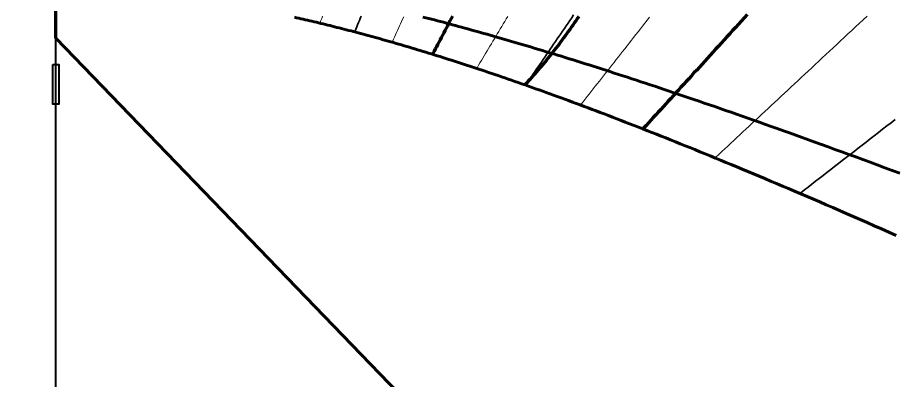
# Model space of a CAD drawing. Header units: millimetres. Extents: x 3 to 1047, y 3 to 1047.
# Drawn here: x 510.5 to 842.4, y 432.1 to 569.5 of the extents above; entities that cross this region are included whole.
import ezdxf

# ---------------------------------------------------------------- set-up
doc = ezdxf.new("R2010")
doc.units = ezdxf.units.MM
for name, color, linetype, true_color in [('C1d1b19', 7, 'Continuous', 0x1d1b19), ('C1f7a74', 7, 'Continuous', 0x1f7a74), ('C2f5d8a', 7, 'Continuous', 0x2f5d8a), ('C8a847c', 7, 'Continuous', 0x8a847c), ('Cb4532a', 7, 'Continuous', 0xb4532a), ('Cb8862b', 7, 'Continuous', 0xb8862b), ('Cc0392b', 7, 'Continuous', 0xc0392b)]:
    doc.layers.add(name, color=color, linetype=linetype, true_color=true_color)

msp = doc.modelspace()

# ---------------------------------------------------------------- linework, layer by layer
at = {"layer": 'C1d1b19', "lineweight": 35}
for points in [[(640.54, 570.04), (640.21, 569.21), (639.88, 568.39), (639.55, 567.57), (639.22, 566.74), (638.89, 565.93), (638.56, 565.11), (638.23, 564.29)], [(720.94, 570.48), (720.24, 569.45), (719.54, 568.43), (718.85, 567.41), (718.15, 566.4), (717.47, 565.39), (716.78, 564.38), (716.1, 563.38), (715.42, 562.39), (714.74, 561.4), (714.07, 560.41), (713.4, 559.42), (712.73, 558.44), (712.06, 557.47), (711.4, 556.5), (710.74, 555.53), (710.08, 554.56), (709.43, 553.6), (708.78, 552.64), (708.13, 551.69), (707.48, 550.74), (706.83, 549.79), (706.19, 548.85), (705.55, 547.91), (704.91, 546.97), (704.27, 546.04), (703.64, 545.11), (703.01, 544.18)], [(842.69, 530.94), (841.08, 529.69), (839.48, 528.44), (837.9, 527.21), (836.32, 525.98), (834.76, 524.77), (833.2, 523.56), (831.66, 522.36), (830.13, 521.17), (828.61, 519.99), (827.1, 518.81), (825.6, 517.64), (824.11, 516.49), (822.63, 515.33), (821.16, 514.19), (819.7, 513.06), (818.25, 511.93), (816.81, 510.81), (815.38, 509.69), (813.95, 508.58), (812.54, 507.48), (811.13, 506.39), (809.74, 505.3), (808.35, 504.22), (806.97, 503.15)]]:
    msp.add_lwpolyline(points, dxfattribs=at)
at = {"layer": 'C1d1b19', "lineweight": 70}
for points in [[(675.07, 570.02), (674.6, 569.11), (674.13, 568.21), (673.66, 567.31), (673.19, 566.42), (672.72, 565.52), (672.26, 564.63), (671.8, 563.75), (671.33, 562.86), (670.87, 561.98), (670.41, 561.1), (669.95, 560.22), (669.5, 559.35), (669.04, 558.47), (668.59, 557.6), (668.13, 556.74), (667.68, 555.87)], [(786.65, 570.62), (785.53, 569.39), (784.42, 568.17), (783.32, 566.96), (782.22, 565.75), (781.13, 564.56), (780.05, 563.37), (778.97, 562.19), (777.9, 561.01), (776.83, 559.84), (775.78, 558.68), (774.72, 557.53), (773.68, 556.38), (772.64, 555.24), (771.61, 554.11), (770.58, 552.98), (769.56, 551.86), (768.54, 550.74), (767.53, 549.63), (766.52, 548.53), (765.52, 547.43), (764.53, 546.34), (763.54, 545.26), (762.56, 544.18), (761.58, 543.1), (760.6, 542.03), (759.64, 540.97), (758.67, 539.91), (757.71, 538.86), (756.76, 537.81), (755.81, 536.77), (754.86, 535.73), (753.92, 534.7), (752.99, 533.67), (752.06, 532.65), (751.13, 531.63), (750.2, 530.62), (749.29, 529.61), (748.37, 528.61), (747.46, 527.61)]]:
    msp.add_lwpolyline(points, dxfattribs=at)
at = {"layer": 'C1d1b19', "lineweight": 50}
for radius in [483.33, 423.33]:
    msp.add_circle((525, 525), radius, dxfattribs=at)
at = {"layer": 'C1f7a74', "lineweight": 70}
msp.add_lwpolyline([(722.88, 569.94), (722.33, 569.11), (721.77, 568.28), (721.2, 567.46), (720.64, 566.64), (720.07, 565.83), (719.5, 565.02), (718.93, 564.21), (718.35, 563.41), (717.77, 562.61), (717.19, 561.82), (716.61, 561.03), (716.03, 560.24), (715.44, 559.46), (714.85, 558.68), (714.26, 557.91), (713.66, 557.14), (713.06, 556.38), (712.46, 555.61), (711.86, 554.86), (711.26, 554.1), (710.65, 553.36), (710.04, 552.61), (709.43, 551.87), (708.82, 551.13), (708.2, 550.4), (707.58, 549.67), (706.96, 548.95), (706.34, 548.23), (705.71, 547.51), (705.08, 546.8), (704.45, 546.09), (703.82, 545.39), (703.19, 544.69), (702.55, 543.99)], dxfattribs=at)
at = {"layer": 'C2f5d8a', "lineweight": 60}
msp.add_lwpolyline([(525, 561.67), (836.67, 238.52)], dxfattribs=at)
at = {"layer": 'C8a847c', "lineweight": 20}
for points in [[(625.91, 569.98), (625.63, 569.18), (625.35, 568.38), (625.07, 567.59)], [(656.65, 569.76), (656.25, 568.9), (655.86, 568.05), (655.47, 567.19), (655.08, 566.34), (654.69, 565.49), (654.3, 564.64), (653.91, 563.79), (653.52, 562.94), (653.14, 562.1), (652.75, 561.26), (652.37, 560.42)], [(696.02, 569.93), (695.44, 568.97), (694.88, 568.02), (694.31, 567.07), (693.75, 566.12), (693.18, 565.18), (692.62, 564.24), (692.07, 563.3), (691.51, 562.37), (690.96, 561.44), (690.4, 560.51), (689.85, 559.59), (689.31, 558.67), (688.76, 557.75), (688.21, 556.84), (687.67, 555.92), (687.13, 555.02), (686.59, 554.11), (686.05, 553.21), (685.52, 552.31), (684.98, 551.41), (684.45, 550.52)], [(749.68, 569.61), (748.81, 568.5), (747.94, 567.4), (747.08, 566.3), (746.22, 565.21), (745.37, 564.12), (744.52, 563.04), (743.68, 561.97), (742.84, 560.9), (742, 559.83), (741.17, 558.78), (740.35, 557.72), (739.52, 556.67), (738.7, 555.63), (737.89, 554.59), (737.08, 553.56), (736.27, 552.53), (735.47, 551.5), (734.66, 550.48), (733.87, 549.47), (733.07, 548.45), (732.28, 547.45), (731.5, 546.45), (730.71, 545.45), (729.93, 544.45), (729.16, 543.46), (728.38, 542.48), (727.61, 541.5), (726.85, 540.52), (726.08, 539.55), (725.32, 538.58), (724.56, 537.61), (723.81, 536.65)], [(832.05, 570.06), (830.58, 568.68), (829.12, 567.32), (827.67, 565.97), (826.23, 564.62), (824.8, 563.29), (823.38, 561.97), (821.97, 560.65), (820.58, 559.35), (819.19, 558.06), (817.81, 556.77), (816.44, 555.5), (815.08, 554.23), (813.74, 552.97), (812.4, 551.72), (811.07, 550.48), (809.74, 549.25), (808.43, 548.02), (807.13, 546.81), (805.83, 545.6), (804.55, 544.4), (803.27, 543.21), (802, 542.02), (800.74, 540.85), (799.48, 539.68), (798.24, 538.51), (797, 537.36), (795.77, 536.21), (794.54, 535.07), (793.33, 533.94), (792.12, 532.81), (790.92, 531.69), (789.72, 530.57), (788.54, 529.47), (787.35, 528.37), (786.18, 527.27), (785.01, 526.18), (783.85, 525.1), (782.7, 524.02), (781.55, 522.95), (780.41, 521.89), (779.27, 520.83), (778.14, 519.77), (777.02, 518.72), (775.9, 517.68), (774.79, 516.64)]]:
    msp.add_lwpolyline(points, dxfattribs=at)
at = {"layer": 'Cb4532a', "lineweight": 60}
for points in [[(615.32, 569.6), (616.13, 569.42), (616.95, 569.24), (617.77, 569.05), (618.6, 568.86), (619.43, 568.67), (620.26, 568.48), (621.09, 568.29), (621.93, 568.09), (622.77, 567.9), (623.62, 567.7), (624.47, 567.49), (625.32, 567.29), (626.18, 567.08), (627.04, 566.87), (627.9, 566.66), (628.77, 566.45), (629.64, 566.23), (630.51, 566.02), (631.39, 565.79), (632.27, 565.57), (633.16, 565.35), (634.05, 565.12), (634.94, 564.89), (635.84, 564.66), (636.75, 564.42), (637.65, 564.18), (638.56, 563.94), (639.48, 563.7), (640.4, 563.45), (641.33, 563.21), (642.26, 562.96), (643.19, 562.7), (644.13, 562.45), (645.07, 562.19), (646.02, 561.92), (646.97, 561.66), (647.93, 561.39), (648.89, 561.12), (649.86, 560.85), (650.83, 560.57), (651.81, 560.29), (652.8, 560.01), (653.79, 559.73), (654.78, 559.44), (655.78, 559.15), (656.78, 558.85), (657.8, 558.55), (658.81, 558.25), (659.84, 557.95), (660.86, 557.64), (661.9, 557.33), (662.94, 557.02), (663.98, 556.7), (665.04, 556.38), (666.1, 556.05), (667.16, 555.72), (668.23, 555.39), (669.31, 555.06), (670.4, 554.72), (671.49, 554.37), (672.59, 554.03), (673.69, 553.68), (674.8, 553.32), (675.92, 552.97), (677.05, 552.6), (678.18, 552.24), (679.32, 551.87), (680.47, 551.49), (681.63, 551.11), (682.79, 550.73), (683.97, 550.34), (685.15, 549.95), (686.34, 549.56), (687.53, 549.16), (688.74, 548.75), (689.95, 548.34), (691.17, 547.93), (692.4, 547.51), (693.64, 547.09), (694.89, 546.66), (696.15, 546.22), (697.41, 545.79), (698.69, 545.34), (699.98, 544.89), (701.27, 544.44), (702.58, 543.98), (703.89, 543.52), (705.22, 543.05), (706.55, 542.57), (707.9, 542.09), (709.26, 541.61), (710.62, 541.11), (712, 540.62), (713.39, 540.11), (714.79, 539.6), (716.2, 539.09), (717.63, 538.57), (719.06, 538.04), (720.51, 537.5), (721.97, 536.96), (723.44, 536.41), (724.93, 535.86), (726.43, 535.3), (727.94, 534.73), (729.46, 534.15), (731, 533.57), (732.55, 532.98), (734.12, 532.39), (735.7, 531.78), (737.29, 531.17), (738.9, 530.55), (740.53, 529.92), (742.17, 529.29), (743.82, 528.64), (745.49, 527.99), (747.18, 527.33), (748.88, 526.66), (750.6, 525.98), (752.34, 525.3), (754.09, 524.6), (755.86, 523.9), (757.65, 523.18), (759.46, 522.46), (761.28, 521.72), (763.13, 520.98), (764.99, 520.23), (766.88, 519.47), (768.78, 518.69), (770.7, 517.91), (772.65, 517.11), (774.61, 516.31), (776.6, 515.49), (778.61, 514.66), (780.64, 513.82), (782.69, 512.97), (784.77, 512.1), (786.87, 511.23), (789, 510.34), (791.15, 509.43), (793.32, 508.52), (795.52, 507.59), (797.75, 506.65), (800.01, 505.69), (802.29, 504.72), (804.6, 503.74), (806.93, 502.74), (809.3, 501.72), (811.7, 500.69), (814.12, 499.65), (816.58, 498.58), (819.07, 497.51), (821.59, 496.41), (824.15, 495.3), (826.74, 494.17), (829.36, 493.02), (832.02, 491.85), (834.72, 490.67), (837.45, 489.46), (840.22, 488.24), (843.03, 487)], [(663.96, 569.71), (665.04, 569.43), (666.13, 569.15), (667.23, 568.87), (668.33, 568.58), (669.44, 568.29), (670.55, 567.99), (671.68, 567.7), (672.81, 567.39), (673.94, 567.09), (675.09, 566.78), (676.24, 566.47), (677.4, 566.16), (678.57, 565.84), (679.74, 565.52), (680.92, 565.19), (682.11, 564.86), (683.31, 564.53), (684.52, 564.19), (685.74, 563.85), (686.96, 563.51), (688.19, 563.16), (689.43, 562.81), (690.68, 562.45), (691.94, 562.09), (693.21, 561.72), (694.49, 561.35), (695.78, 560.98), (697.08, 560.6), (698.38, 560.22), (699.7, 559.83), (701.03, 559.44), (702.36, 559.05), (703.71, 558.65), (705.07, 558.24), (706.44, 557.83), (707.82, 557.42), (709.21, 557), (710.61, 556.57), (712.02, 556.14), (713.45, 555.71), (714.88, 555.27), (716.33, 554.82), (717.79, 554.37), (719.27, 553.91), (720.75, 553.45), (722.25, 552.98), (723.76, 552.51), (725.29, 552.03), (726.82, 551.54), (728.38, 551.05), (729.94, 550.55), (731.52, 550.05), (733.12, 549.54), (734.72, 549.02), (736.35, 548.5), (737.99, 547.97), (739.64, 547.43), (741.31, 546.89), (743, 546.33), (744.7, 545.78), (746.42, 545.21), (748.15, 544.64), (749.91, 544.06), (751.68, 543.47), (753.46, 542.87), (755.27, 542.27), (757.09, 541.66), (758.94, 541.03), (760.8, 540.41), (762.68, 539.77), (764.58, 539.12), (766.5, 538.47), (768.45, 537.8), (770.41, 537.13), (772.39, 536.45), (774.4, 535.76), (776.43, 535.05), (778.48, 534.34), (780.55, 533.62), (782.65, 532.89), (784.78, 532.14), (786.92, 531.39), (789.09, 530.63), (791.29, 529.85), (793.52, 529.06), (795.77, 528.26), (798.04, 527.45), (800.35, 526.63), (802.68, 525.8), (805.04, 524.95), (807.44, 524.09), (809.86, 523.21), (812.31, 522.33), (814.8, 521.43), (817.31, 520.51), (819.86, 519.58), (822.45, 518.64), (825.07, 517.68), (827.72, 516.7), (830.41, 515.71), (833.14, 514.71), (835.9, 513.68), (838.7, 512.64), (841.55, 511.59), (844.43, 510.51)]]:
    msp.add_lwpolyline(points, dxfattribs=at)
at = {"layer": 'Cb8862b', "lineweight": 200}
msp.add_lwpolyline([(525, 561.67), (525, 948.33)], dxfattribs=at)
at = {"layer": 'Cc0392b', "lineweight": 40}
msp.add_lwpolyline([(525, 284.6), (525, 561.67)], dxfattribs=at)
msp.add_lwpolyline([(523.9, 551.67), (526.1, 551.67), (526.1, 536.67), (523.9, 536.67)], close=True, dxfattribs=at)

doc.saveas('drawing.dxf')
